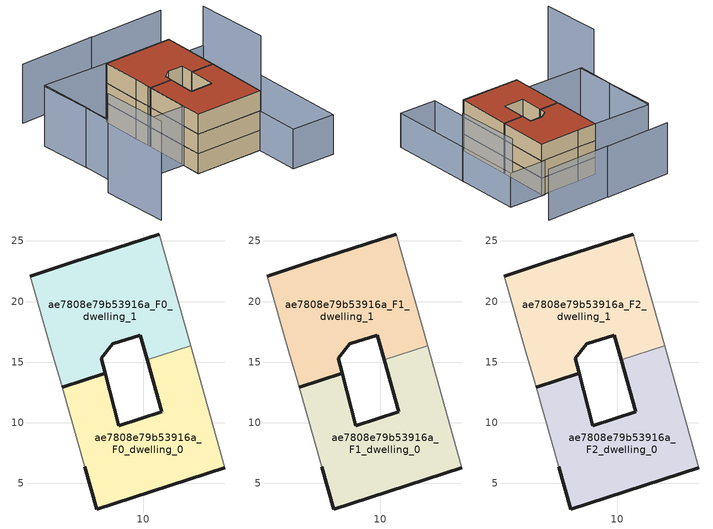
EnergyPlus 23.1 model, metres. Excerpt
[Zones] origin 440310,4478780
ae7808e79b53916a_F0_dwelling_0
 floor ground (EU_floor_Construction): 16.72,6.29 13.9,16.36 10.34,15.21 11.54,10.92 7.97,9.74 6.86,14.08 3.31,12.93 5.18,6.38 6.16,2.89 z0
 wall outside (EU_wall_Construction): 16.72,6.29 6.16,2.89 5.18,6.38 / 3.31,12.94 6.86,14.08 7.97,9.74 11.54,10.92 10.34,15.21 z0:3
 wall adiabatic (EU_wall_Construction): 5.18,6.38 3.31,12.93 / 13.9,16.36 16.72,6.29 z0:3
 wall to ae7808e79b53916a_F0_dwelling_1 (EU_wall_Construction): 10.34,15.21 13.9,16.36 z0:3
ae7808e79b53916a_F0_dwelling_1
 floor ground (EU_floor_Construction): 13.9,16.36 11.31,25.57 4.14,23.23 0.68,22.1 2.46,15.85 3.14,13.5 3.31,12.93 6.86,14.08 6.55,15.31 7.47,16.52 9.77,17.22 10.34,15.21 z0
 wall outside (EU_wall_Construction): 0.68,22.1 4.14,23.23 11.31,25.57 / 10.34,15.21 9.77,17.22 7.47,16.52 6.55,15.31 6.86,14.08 3.31,12.93 z0:3
 wall adiabatic (EU_wall_Construction): 3.31,12.93 3.14,13.5 2.46,15.85 0.68,22.1 / 11.31,25.57 13.9,16.36 z0:3
ae7808e79b53916a_F1_dwelling_0
 floor to ae7808e79b53916a_F0_dwelling_0 (EU_floor_Construction): 16.72,6.29 13.9,16.36 10.34,15.21 11.54,10.92 7.97,9.74 6.86,14.08 3.31,12.93 5.18,6.38 6.16,2.89 z3
 wall outside (EU_wall_Construction): 16.72,6.29 6.16,2.89 5.18,6.38 / 3.31,12.94 6.86,14.08 7.97,9.74 11.54,10.92 10.34,15.21 z3:6
 wall adiabatic (EU_wall_Construction): 5.18,6.38 3.31,12.93 / 13.9,16.36 16.72,6.29 z3:6
 wall to ae7808e79b53916a_F1_dwelling_1 (EU_wall_Construction): 10.34,15.21 13.9,16.36 z3:6
ae7808e79b53916a_F1_dwelling_1
 floor to ae7808e79b53916a_F0_dwelling_1 (EU_floor_Construction): 13.9,16.36 11.31,25.57 4.14,23.23 0.68,22.1 2.46,15.85 3.14,13.5 3.31,12.93 6.86,14.08 6.55,15.31 7.47,16.52 9.77,17.22 10.34,15.21 z3
 wall outside (EU_wall_Construction): 0.68,22.1 4.14,23.23 11.31,25.57 / 10.34,15.21 9.77,17.22 7.47,16.52 6.55,15.31 6.86,14.08 3.31,12.93 z3:6
 wall adiabatic (EU_wall_Construction): 3.31,12.93 3.14,13.5 2.46,15.85 0.68,22.1 / 11.31,25.57 13.9,16.36 z3:6
ae7808e79b53916a_F2_dwelling_0
 floor to ae7808e79b53916a_F1_dwelling_0 (EU_floor_Construction): 16.72,6.29 13.9,16.36 10.34,15.21 11.54,10.92 7.97,9.74 6.86,14.08 3.31,12.93 5.18,6.38 6.16,2.89 z6
 wall outside (EU_wall_Construction): 16.72,6.29 6.16,2.89 5.18,6.38 / 3.31,12.94 6.86,14.08 7.97,9.74 11.54,10.92 10.34,15.21 z6:9
 wall adiabatic (EU_wall_Construction): 5.18,6.38 3.31,12.93 / 13.9,16.36 16.72,6.29 z6:9
 wall to ae7808e79b53916a_F2_dwelling_1 (EU_wall_Construction): 10.34,15.21 13.9,16.36 z6:9
 roof outside (EU_roof_Construction): 13.9,16.36 16.72,6.29 6.16,2.89 5.18,6.38 3.31,12.93 6.86,14.08 7.97,9.74 11.54,10.92 10.34,15.21 z9
ae7808e79b53916a_F2_dwelling_1
 floor to ae7808e79b53916a_F1_dwelling_1 (EU_floor_Construction): 13.9,16.36 11.31,25.57 4.14,23.23 0.68,22.1 2.46,15.85 3.14,13.5 3.31,12.93 6.86,14.08 6.55,15.31 7.47,16.52 9.77,17.22 10.34,15.21 z6
 wall outside (EU_wall_Construction): 0.68,22.1 4.14,23.23 11.31,25.57 / 10.34,15.21 9.77,17.22 7.47,16.52 6.55,15.31 6.86,14.08 3.31,12.93 z6:9
 wall adiabatic (EU_wall_Construction): 3.31,12.93 3.14,13.5 2.46,15.85 0.68,22.1 / 11.31,25.57 13.9,16.36 z6:9
 roof outside (EU_roof_Construction): 11.31,25.57 13.9,16.36 10.34,15.21 9.77,17.22 7.47,16.52 6.55,15.31 6.86,14.08 3.31,12.93 3.14,13.5 2.46,15.85 0.68,22.1 4.14,23.23 z9
shading: -7.34,2.27 -3.89,-8.18 z0:15; -9.84,18.68 -4.68,3.12 / -9.51,18.77 -6.87,10.01 / 2,30.29 -9.91,26.21 / 13.75,34.17 1.88,30.21 / -4.98,3.02 -9.62,19.14 / -9.62,19.14 0.68,22.1 / 0.68,22.1 5.32,5.98 / 5.32,5.98 -4.98,3.02 z0:9; 17.53,27.61 25.35,1.28 / 25.35,1.28 18.68,-0.7 / 18.68,-0.7 10.87,25.63 / 10.87,25.63 17.53,27.61 z0:6; 20.93,16.17 17.21,27.53 z0:12
[Building]
EU S2 Campaign: North Axis=0; Terrain=City; Solar Distribution=FullExterior
[Site:Location]
Madrid: Latitude=40.5; Longitude=-3.5; Time Zone=1; Elevation=609
[SizingPeriod:WeatherFileDays]
AnnualSizingPeriod: Begin Month=1; Begin Day of Month=1; End Month=12; End Day of Month=31; Day of Week for Start Day=Monday; Use Weather File Daylight Saving Period=No; Use Weather File Rain and Snow Indicators=No
[MATERIAL]
EU_InternalMass_Material: Roughness=MediumRough; Thickness=0.1; Conductivity=1; Density=1800; Specific Heat=900; Thermal Absorptance=0.9; Solar Absorptance=0.7; Visible Absorptance=0.7
[MATERIAL:NOMASS] Roughness=MediumRough; Thermal Absorptance=0.9; Solar Absorptance=0.7; Visible Absorptance=0.7
Name | Thermal Resistance
EU_wall_NoMass | 0.609216
EU_roof_NoMass | 0.513268
EU_floor_NoMass | 0.568163
[CONSTRUCTION]
EU_wall_Construction: EU_wall_NoMass
EU_roof_Construction: EU_roof_NoMass
EU_floor_Construction: EU_floor_NoMass
EU_InternalMass_Construction: EU_InternalMass_Material
[ZONE] Type=1; Multiplier=1; Ceiling Height=autocalculate; Floor Area=autocalculate; Part of Total Floor Area=Yes
Name | Volume
ae7808e79b53916a_F0_dwelling_0; ae7808e79b53916a_F1_dwelling_0; ae7808e79b53916a_F2_dwelling_0 | 298.237
ae7808e79b53916a_F0_dwelling_1; ae7808e79b53916a_F1_dwelling_1; ae7808e79b53916a_F2_dwelling_1 | 298.218
[INTERNALMASS] Construction=EU_InternalMass_Construction
Name | Zone or ZoneList | Surface Area
ae7808e79b53916a_F0_dwelling_0_EU_InternalMass | ae7808e79b53916a_F0_dwelling_0 | 99.4125
ae7808e79b53916a_F0_dwelling_1_EU_InternalMass | ae7808e79b53916a_F0_dwelling_1 | 99.4061
ae7808e79b53916a_F1_dwelling_0_EU_InternalMass | ae7808e79b53916a_F1_dwelling_0 | 99.4125
ae7808e79b53916a_F1_dwelling_1_EU_InternalMass | ae7808e79b53916a_F1_dwelling_1 | 99.4061
ae7808e79b53916a_F2_dwelling_0_EU_InternalMass | ae7808e79b53916a_F2_dwelling_0 | 99.4125
ae7808e79b53916a_F2_dwelling_1_EU_InternalMass | ae7808e79b53916a_F2_dwelling_1 | 99.4061
[OTHEREQUIPMENT] Fuel Type=Electricity; Design Level Calculation Method=Watts/Area; Power per Zone Floor Area=1; Fraction Latent=0; Fraction Radiant=0; Fraction Lost=0; Carbon Dioxide Generation Rate=0; EndUse Subcategory=EU_Step8_InternalGains
Name | Zone or ZoneList or Space or SpaceList | Schedule
EU_Step8_InternalGain_ae7808e79b53916a_F0_dwelling_0_f000 | ae7808e79b53916a_F0_dwelling_0 | EU_Step8_GainSchedule_ae7808e79b53916a_F0_dwelling_0_f000
EU_Step8_InternalGain_ae7808e79b53916a_F0_dwelling_1_f000 | ae7808e79b53916a_F0_dwelling_1 | EU_Step8_GainSchedule_ae7808e79b53916a_F0_dwelling_1_f000
EU_Step8_InternalGain_ae7808e79b53916a_F1_dwelling_0_f000 | ae7808e79b53916a_F1_dwelling_0 | EU_Step8_GainSchedule_ae7808e79b53916a_F1_dwelling_0_f000
EU_Step8_InternalGain_ae7808e79b53916a_F1_dwelling_1_f000 | ae7808e79b53916a_F1_dwelling_1 | EU_Step8_GainSchedule_ae7808e79b53916a_F1_dwelling_1_f000
EU_Step8_InternalGain_ae7808e79b53916a_F2_dwelling_0_f000 | ae7808e79b53916a_F2_dwelling_0 | EU_Step8_GainSchedule_ae7808e79b53916a_F2_dwelling_0_f000
EU_Step8_InternalGain_ae7808e79b53916a_F2_dwelling_1_f000 | ae7808e79b53916a_F2_dwelling_1 | EU_Step8_GainSchedule_ae7808e79b53916a_F2_dwelling_1_f000
[ZONEVENTILATION:DESIGNFLOWRATE] Schedule=EU_AlwaysOn; Design Flow Rate Calculation Method=AirChanges/Hour; Air Changes per Hour=0.752966; Ventilation Type=Natural; Fan Pressure Rise=0; Fan Total Efficiency=1; Constant Term Coefficient=1; Temperature Term Coefficient=0; Velocity Term Coefficient=0; Velocity Squared Term Coefficient=0; Minimum Indoor Temperature=-100; Maximum Indoor Temperature=100; Delta Temperature=-100; Minimum Outdoor Temperature=-100; Maximum Outdoor Temperature=100; Maximum Wind Speed=40
Name | Zone or ZoneList or Space or SpaceList
EU_ConstantAir_ae7808e79b53916a_F0_dwelling_0 | ae7808e79b53916a_F0_dwelling_0
EU_ConstantAir_ae7808e79b53916a_F0_dwelling_1 | ae7808e79b53916a_F0_dwelling_1
EU_ConstantAir_ae7808e79b53916a_F1_dwelling_0 | ae7808e79b53916a_F1_dwelling_0
EU_ConstantAir_ae7808e79b53916a_F1_dwelling_1 | ae7808e79b53916a_F1_dwelling_1
EU_ConstantAir_ae7808e79b53916a_F2_dwelling_0 | ae7808e79b53916a_F2_dwelling_0
EU_ConstantAir_ae7808e79b53916a_F2_dwelling_1 | ae7808e79b53916a_F2_dwelling_1
[HVACTEMPLATE:THERMOSTAT] Constant Heating Setpoint=20; Constant Cooling Setpoint=50
EU_HeatOnly_ae7808e79b53916a_F0_dwelling_0; EU_HeatOnly_ae7808e79b53916a_F0_dwelling_1; EU_HeatOnly_ae7808e79b53916a_F1_dwelling_0; EU_HeatOnly_ae7808e79b53916a_F1_dwelling_1; EU_HeatOnly_ae7808e79b53916a_F2_dwelling_0; EU_HeatOnly_ae7808e79b53916a_F2_dwelling_1
[HVACTEMPLATE:ZONE:IDEALLOADSAIRSYSTEM] System Availability Schedule=EU_AlwaysOn; Maximum Heating Supply Air Temperature=50; Minimum Cooling Supply Air Temperature=13; Maximum Heating Supply Air Humidity Ratio=0.0156; Minimum Cooling Supply Air Humidity Ratio=0.0077; Heating Limit=NoLimit; Cooling Limit=NoLimit; Heating Availability Schedule=EU_AlwaysOn; Cooling Availability Schedule=EU_CoolingOff; Dehumidification Control Type=ConstantSensibleHeatRatio; Cooling Sensible Heat Ratio=0.7; Dehumidification Setpoint=60; Humidification Control Type=None; Humidification Setpoint=30; Outdoor Air Method=None; Outdoor Air Flow Rate per Person=0.00944; Outdoor Air Flow Rate per Zone Floor Area=0; Outdoor Air Flow Rate per Zone=0; Demand Controlled Ventilation Type=None; Outdoor Air Economizer Type=NoEconomizer; Heat Recovery Type=None; Sensible Heat Recovery Effectiveness=0.7; Latent Heat Recovery Effectiveness=0.65
Name | Template Thermostat
ae7808e79b53916a_F0_dwelling_0 | EU_HeatOnly_ae7808e79b53916a_F0_dwelling_0
ae7808e79b53916a_F0_dwelling_1 | EU_HeatOnly_ae7808e79b53916a_F0_dwelling_1
ae7808e79b53916a_F1_dwelling_0 | EU_HeatOnly_ae7808e79b53916a_F1_dwelling_0
ae7808e79b53916a_F1_dwelling_1 | EU_HeatOnly_ae7808e79b53916a_F1_dwelling_1
ae7808e79b53916a_F2_dwelling_0 | EU_HeatOnly_ae7808e79b53916a_F2_dwelling_0
ae7808e79b53916a_F2_dwelling_1 | EU_HeatOnly_ae7808e79b53916a_F2_dwelling_1
[SIZING:ZONE] Zone Cooling Design Supply Air Temperature Input Method=SupplyAirTemperature; Zone Cooling Design Supply Air Temperature=13; Zone Heating Design Supply Air Temperature Input Method=SupplyAirTemperature; Zone Heating Design Supply Air Temperature=50; Zone Cooling Design Supply Air Humidity Ratio=0.008; Zone Heating Design Supply Air Humidity Ratio=0.008; Cooling Design Air Flow Method=DesignDay; Cooling Design Air Flow Rate=0; Cooling Minimum Air Flow per Zone Floor Area=0.000762; Cooling Minimum Air Flow=0; Cooling Minimum Air Flow Fraction=0.2; Heating Design Air Flow Method=DesignDay; Heating Design Air Flow Rate=0; Heating Maximum Air Flow per Zone Floor Area=0.002032; Heating Maximum Air Flow=0.141576; Heating Maximum Air Flow Fraction=0.3; Account for Dedicated Outdoor Air System=No; Dedicated Outdoor Air System Control Strategy=NeutralSupplyAir; Dedicated Outdoor Air Low Setpoint Temperature for Design=autosize; Dedicated Outdoor Air High Setpoint Temperature for Design=autosize; Zone Load Sizing Method=Sensible Load Only No Latent Load; Zone Latent Cooling Design Supply Air Humidity Ratio Input Method=HumidityRatioDifference; Zone Cooling Design Supply Air Humidity Ratio Difference=0.005; Zone Latent Heating Design Supply Air Humidity Ratio Input Method=HumidityRatioDifference; Zone Humidification Design Supply Air Humidity Ratio Difference=0.005
ae7808e79b53916a_F0_dwelling_0; ae7808e79b53916a_F0_dwelling_1; ae7808e79b53916a_F1_dwelling_0; ae7808e79b53916a_F1_dwelling_1; ae7808e79b53916a_F2_dwelling_0; ae7808e79b53916a_F2_dwelling_1
[SCHEDULE:CONSTANT]
Name | Hourly Value
EU_AlwaysOn | 1
EU_CoolingOff | 0
[SCHEDULE:FILE] Column Number=1; Rows to Skip at Top=0; Number of Hours of Data=8760; Column Separator=Comma; Interpolate to Timestep=No; Minutes per Item=60; Adjust Schedule for Daylight Savings=Yes
Name | File
EU_Step8_GainSchedule_ae7808e79b53916a_F0_dwelling_0_f000 | ../../schedules/ae7808e79b53916a/ae7808e79b53916a_F0_dwelling_0_f000_gain.csv
EU_Step8_GainSchedule_ae7808e79b53916a_F0_dwelling_1_f000 | ../../schedules/ae7808e79b53916a/ae7808e79b53916a_F0_dwelling_1_f000_gain.csv
EU_Step8_GainSchedule_ae7808e79b53916a_F1_dwelling_0_f000 | ../../schedules/ae7808e79b53916a/ae7808e79b53916a_F1_dwelling_0_f000_gain.csv
EU_Step8_GainSchedule_ae7808e79b53916a_F1_dwelling_1_f000 | ../../schedules/ae7808e79b53916a/ae7808e79b53916a_F1_dwelling_1_f000_gain.csv
EU_Step8_GainSchedule_ae7808e79b53916a_F2_dwelling_0_f000 | ../../schedules/ae7808e79b53916a/ae7808e79b53916a_F2_dwelling_0_f000_gain.csv
EU_Step8_GainSchedule_ae7808e79b53916a_F2_dwelling_1_f000 | ../../schedules/ae7808e79b53916a/ae7808e79b53916a_F2_dwelling_1_f000_gain.csv
